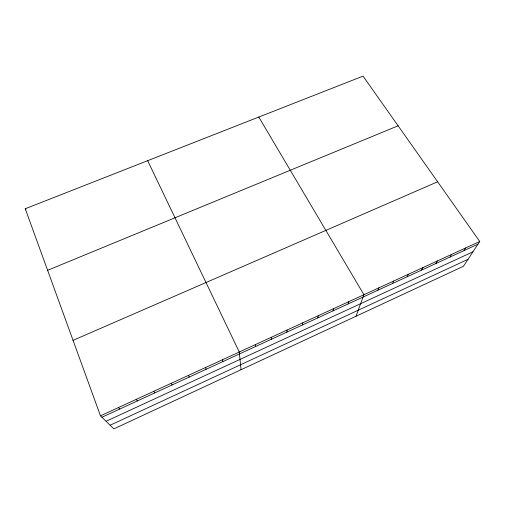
<?xml version="1.0" encoding="UTF-8"?>
<svg xmlns="http://www.w3.org/2000/svg" width="505" height="505" viewBox="0 0 505 505"><rect width="100%" height="100%" fill="white"/><g stroke="black" fill="none" stroke-linecap="round" stroke-linejoin="round"><path stroke-width="0.76" d="M271.236 339.322L271.318 337.283M286.897 332.113L287.118 330.024M302.413 324.974L302.766 322.828M317.79 317.897L318.27 315.701M333.022 310.884L333.635 308.643M348.115 303.941L348.854 301.643M356.012 316.244L363.928 294.712L258.794 117.053M377.891 290.236L378.87 287.844M392.574 283.475L393.673 281.039M407.131 276.778L408.349 274.297M421.555 270.137L422.887 267.612M435.847 263.559L437.292 260.99M450.018 257.039L451.571 254.425M464.057 250.575L465.724 247.923M479.75 241.472L463.432 266.274L113.846 428.884L100.476 415.817L25.25 208.754L363.044 76.116L479.75 241.472L100.476 415.817M106.075 421.29L472.951 251.806M110.115 425.235L468.009 259.317M101.934 417.244L477.976 244.167M73.055 340.351L437.627 181.787M47.609 270.308L398.11 125.802M118.441 407.56L119.736 409.056M136.23 399.386L137.354 400.945M25.25 208.754L25.989 209.891M153.836 391.287L154.795 392.915M147.668 160.685L239.269 352.017L241.049 369.71M171.264 383.276L172.066 384.968M188.523 375.348L189.167 377.096M205.604 367.495L206.097 369.306M222.522 359.718L222.863 361.586M255.372 344.618L255.423 346.6"/></g></svg>
